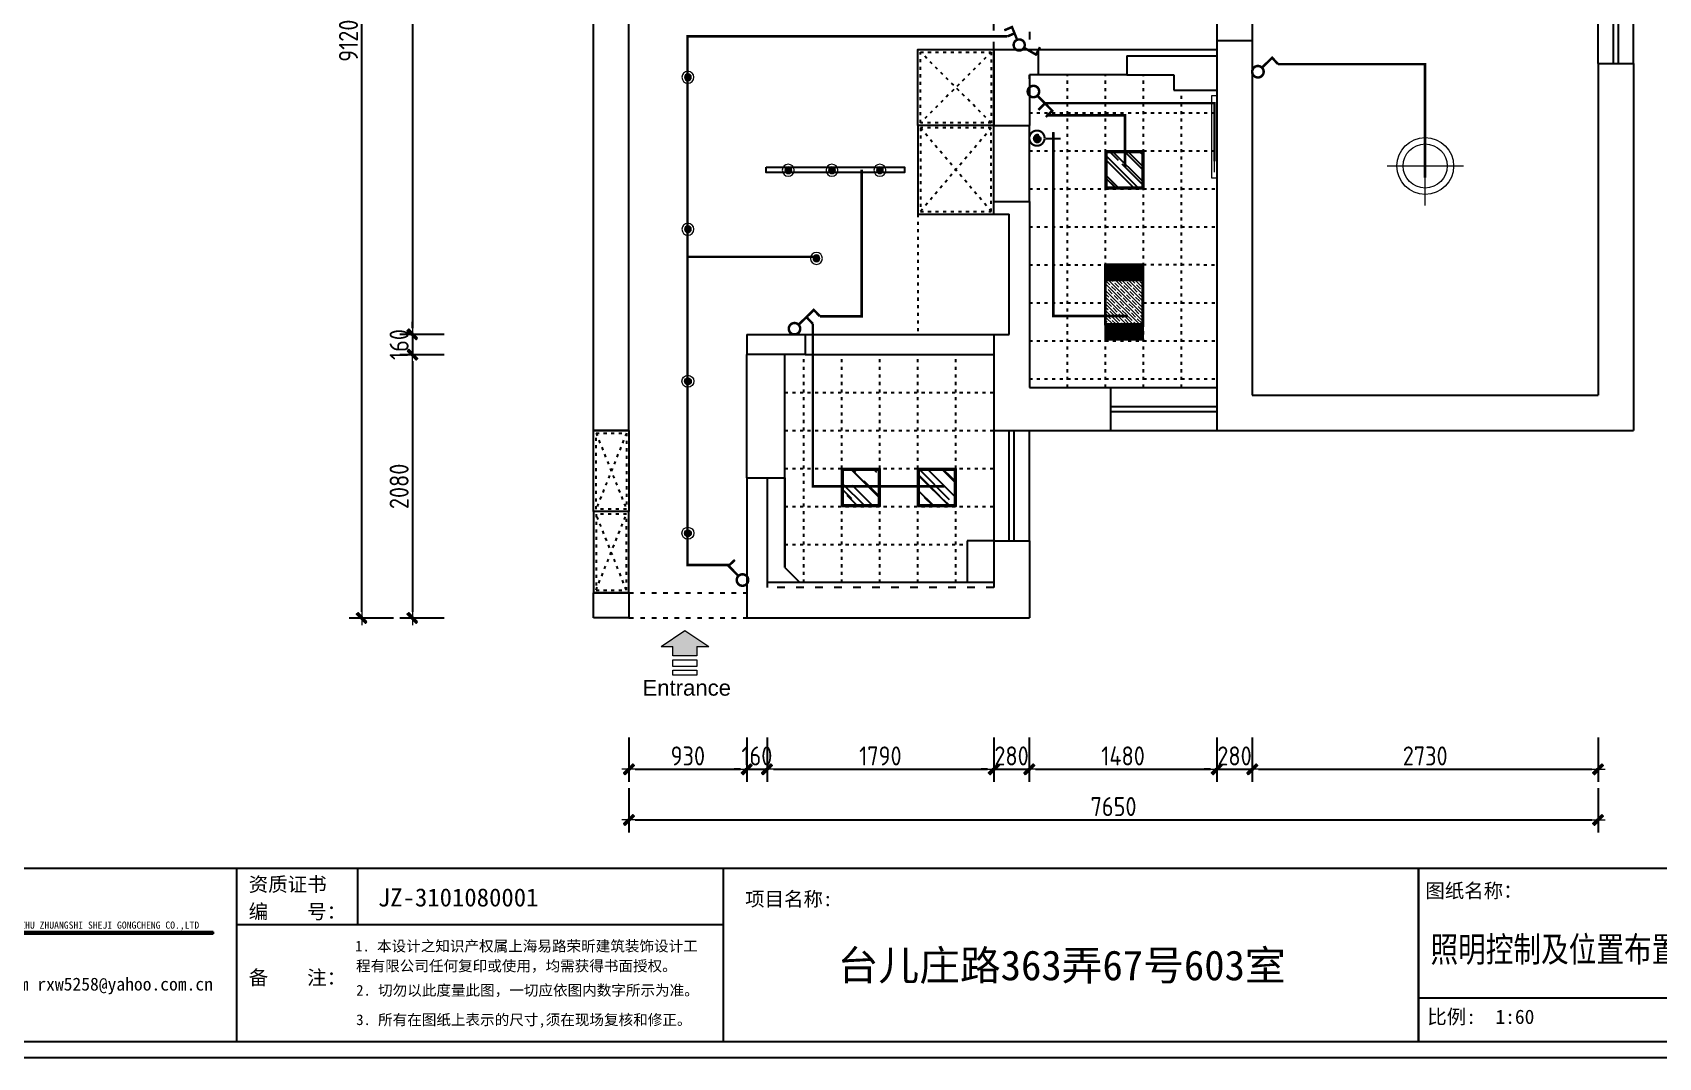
# Model space of a CAD drawing. Header units: millimetres. Extents: x -58733 to 427521, y -235734 to 553534.
# Drawn here: x 299084 to 311918, y -205312 to -197216 of the extents above; entities that cross this region are included whole.
import ezdxf

# ---------------------------------------------------------------- set-up
doc = ezdxf.new("R2010")
doc.units = ezdxf.units.MM
doc.linetypes.add('ACAD_ISO02W100', pattern=[15, 12, -3])
doc.linetypes.add('ACAD_ISO03W100', pattern=[30, 12, -18])
for name, color, linetype in [('00-墙体', 7, 'Continuous'), ('02-柜体（落地、到顶）', 1, 'Continuous'), ('02-活动家具', 1, 'Continuous'), ('LAYER4', 4, 'Continuous'), ('ZL窗户内线', 251, 'Continuous'), ('分隔', 4, 'Continuous'), ('图框', 251, 'Continuous'), ('目录文字', 8, 'Continuous')]:
    doc.layers.add(name, color=color, linetype=linetype)
for name, color, linetype, lineweight in [('0－图框', 8, 'Continuous', 0), ('3.（平）顶-灯具', 1, 'Continuous', 5), ('P－墙体', 255, 'Continuous', 15), ('墙体', 7, 'Continuous', 30), ('家具外线', 1, 'Continuous', 20), ('顶-灯具', 1, 'Continuous', 5)]:
    doc.layers.add(name, color=color, linetype=linetype, lineweight=lineweight)
doc.styles.add('-仿宋_GB2312', font='simsun.ttc', dxfattribs={"width": 0.8})
doc.styles.add('CCD_DIM', font='ARCHS.SHX')
doc.styles.get("Standard").update_dxf_attribs({"font": 'simsun.ttc'})
doc.styles.add('宋体', font='simsun.ttc', dxfattribs={"height": 120})
doc.styles.add('英文', font='simhei.ttf')
doc.styles.add('黑体', font='simhei.ttf')
doc.dimstyles.new('海龍1：50', dxfattribs={"dimscale": 50, "dimtxt": 3, "dimasz": 1, "dimexe": 2, "dimexo": 2, "dimgap": 0.6, "dimtad": 1, "dimdec": 0, "dimrnd": 5, "dimdsep": 46, "dimtxsty": 'CCD_DIM', "dimblk": 'WS-cj', "dimcen": 1, "dimclrd": 242, "dimclre": 242, "dimclrt": 2, "dimadec": 0, "dimazin": 2, "dimtfac": 1, "dimtdec": 0, "dimtix": 1, "dimtmove": 2, "dimatfit": 3, "dimldrblk": 'CCD_Leader_Arrow', "dimfxl": 5, "dimfxlon": 1, "dimtolj": 1, "dimarcsym": 0})

# ---------------------------------------------------------------- blocks, each defined once
blk = doc.blocks.new('图框1比60')
blk.add_hatch(color=8).paths.add_polyline_path([(162610, 45245), (162610, 45227), (166263, 45227), (166263, 45245)])
at = {"color": 8}
for p, q in [((176692, 45797), (176692, 44297)), ((166263, 45245), (162610, 45245)), ((166263, 45227), (162610, 45227)), ((166263, 45227), (166263, 45245))]:
    blk.add_line(p, q, dxfattribs=at)
at = {"layer": '图框', "color": 8}
for p, q in [((161809, 45797), (185898, 45797)), ((161809, 45797), (185898, 45797)), ((166465, 45797), (166465, 44297)), ((167511, 45797), (167511, 45305)), ((170675, 45797), (170675, 44297)), ((176692, 45797), (176692, 44297)), ((170675, 45305), (166465, 45305)), ((179360, 44672), (176692, 44672)), ((161809, 44297), (185898, 44297))]:
    blk.add_line(p, q, dxfattribs=at)
at = {"layer": '图框', "color": 121}
blk.add_line((161670, 44157), (186038, 44157), dxfattribs=at)
at = {"layer": '目录文字', "color": 8, "width": 0.999898}
for s, height, style, p in [('资质证书', 123.8, '宋体', (166569, 45595)), ('项目名称:', 123.3, '黑体', (170866, 45468)), ('图纸名称：', 123.3, '黑体', (176753, 45540)), ('编    号：', 123.8, '宋体', (166569, 45359)), ('SHANGHAI RONGXIN JIANZHU ZHUANGSHI SHEJI GONGCHENG CO.,LTD', 61.54, '英文', (163713, 45273)), ('1. 本设计之知识产权属上海易路荣昕建筑装饰设计工', 92.51, '黑体', (167491, 45076)), ('台儿庄路363弄67号603室', 258.72, '宋体', (171666, 44826)), ('备    注：', 123.8, '宋体', (166569, 44788)), ('程有限公司任何复印或使用，均需获得书面授权。', 92.51, '黑体', (167498, 44904)), ('root@w5258.com rxw5258@yahoo.com.cn', 111.72, '英文', (163600, 44737)), ('2. 切勿以此度量此图，一切应依图内数字所示为准。', 92.51, '黑体', (167500, 44693)), ('3. 所有在图纸上表示的尺寸,须在现场复核和修正。', 92.51, '黑体', (167500, 44438)), ('比例:  1:60', 123.8, '宋体', (176769, 44448))]:
    blk.add_text(s, height=height, dxfattribs=dict(at, style=style)).set_placement(p)
at = {"layer": '目录文字', "width": 1}
blk.add_text('JZ-3101080001', height=157.18, dxfattribs=at).set_placement((167687, 45465))
blk = doc.blocks.new('A$C79D64CA1')
at = {"layer": '0－图框'}
blk.add_hatch(color=6, dxfattribs=at).paths.add_polyline_path([(378, 227), (284, 227), (284, 151), (95, 151), (95, 227), (0, 227), (189, 353)])
at = {"layer": '0－图框', "color": 6}
for p, q in [((189, 353), (0, 227)), ((378, 227), (189, 353)), ((95, 227), (0, 227)), ((378, 227), (284, 227))]:
    blk.add_line(p, q, dxfattribs=at)
blk.add_lwpolyline([(95, 227), (95, 151), (284, 151), (284, 227)], dxfattribs=at)
for points in [[(284, 120), (95, 120), (95, 69), (284, 69)], [(284, 38), (95, 38), (95, 0), (284, 0)]]:
    blk.add_lwpolyline(points, close=True, dxfattribs=at)
blk = doc.blocks.new('gsdfgfsdg')
at = {"layer": '0－图框', "color": 7, "xscale": -1, "rotation": 270}
blk.add_blockref('A$C79D64CA1', (-31077, -43831), dxfattribs=at)
at = {"layer": '0－图框', "color": 7, "insert": (-31178, -43656), "char_height": 125, "width": 1449.58, "attachment_point": 5, "rotation": 270}
blk.add_mtext('{\\fArial|b0|i0|c0|p32;Entrance}', dxfattribs=at)
blk = doc.blocks.new('WS-cj')
blk.add_hatch(color=1).paths.add_polyline_path([(0.59, 0.82), (-0.82, -0.59), (-0.59, -0.82), (0.82, 0.59)])
at = {"color": 1, "linetype": 'ByBlock', "lineweight": 0}
for p, q in [((-1.1, 0), (0, 0)), ((0, 0), (1.1, 0))]:
    blk.add_line(p, q, dxfattribs=at)
at = {"color": 1}
blk.add_lwpolyline([(0.59, 0.82), (-0.82, -0.59), (-0.59, -0.82), (0.82, 0.59)], close=True, dxfattribs=at)
blk = doc.blocks.new('*D1081')
at = {"color": 242, "lineweight": -2}
for p, q in [((234773, -202785), (234773, -203135)), ((235703, -202785), (235703, -203135)), ((234823, -203035), (235653, -203035))]:
    blk.add_line(p, q, dxfattribs=at)
at = {"layer": 'Defpoints', "color": 0}
for p in [(234773, -202635), (235703, -202635), (235703, -203035)]:
    blk.add_point(p, dxfattribs=at)
at = {"color": 242, "lineweight": -2, "xscale": 50, "yscale": 50, "zscale": 50, "rotation": 180}
blk.add_blockref('WS-cj', (234773, -203035), dxfattribs=at)
at = {"color": 242, "lineweight": -2, "xscale": 50, "yscale": 50, "zscale": 50}
blk.add_blockref('WS-cj', (235703, -203035), dxfattribs=at)
at = {"color": 2, "insert": (235238, -202930), "char_height": 150, "attachment_point": 5, "style": 'CCD_DIM'}
blk.add_mtext('\\A1;930', dxfattribs=at)
blk = doc.blocks.new('CCD_Leader_Arrow')
at = {"color": 1, "linetype": 'ByBlock'}
blk.add_line((0, 0), (-1, 0), dxfattribs=at)
for points in [[(-0.86, 0.67), (-0.6, 0.85), (-0.24, 0), (0, 0)], [(-0.86, -0.67), (-0.6, -0.85), (-0.24, 0), (0, 0)]]:
    blk.add_solid(points, dxfattribs=at)
blk = doc.blocks.new('*D1082')
at = {"color": 242, "lineweight": -2}
for p, q in [((235703, -202785), (235703, -203135)), ((235863, -202785), (235863, -203135)), ((235653, -203035), (235603, -203035)), ((235703, -203035), (235863, -203035)), ((235913, -203035), (235963, -203035))]:
    blk.add_line(p, q, dxfattribs=at)
at = {"layer": 'Defpoints', "color": 0}
for p in [(235703, -202635), (235863, -202635), (235863, -203035)]:
    blk.add_point(p, dxfattribs=at)
at = {"color": 242, "lineweight": -2, "xscale": 50, "yscale": 50, "zscale": 50}
blk.add_blockref('WS-cj', (235703, -203035), dxfattribs=at)
at = {"color": 242, "lineweight": -2, "xscale": 50, "yscale": 50, "zscale": 50, "rotation": 180}
blk.add_blockref('WS-cj', (235863, -203035), dxfattribs=at)
at = {"color": 2, "insert": (235783, -202930), "char_height": 150, "attachment_point": 5, "style": 'CCD_DIM'}
blk.add_mtext('\\A1;160', dxfattribs=at)
blk = doc.blocks.new('*D1083')
at = {"color": 242, "lineweight": -2}
for p, q in [((235863, -202785), (235863, -203135)), ((237653, -202785), (237653, -203135)), ((235913, -203035), (237603, -203035))]:
    blk.add_line(p, q, dxfattribs=at)
at = {"layer": 'Defpoints', "color": 0}
for p in [(235863, -202635), (237653, -202635), (237653, -203035)]:
    blk.add_point(p, dxfattribs=at)
at = {"color": 242, "lineweight": -2, "xscale": 50, "yscale": 50, "zscale": 50, "rotation": 180}
blk.add_blockref('WS-cj', (235863, -203035), dxfattribs=at)
at = {"color": 242, "lineweight": -2, "xscale": 50, "yscale": 50, "zscale": 50}
blk.add_blockref('WS-cj', (237653, -203035), dxfattribs=at)
at = {"color": 2, "insert": (236758, -202930), "char_height": 150, "attachment_point": 5, "style": 'CCD_DIM'}
blk.add_mtext('\\A1;1790', dxfattribs=at)
blk = doc.blocks.new('*D1084')
at = {"color": 242, "lineweight": -2}
for p, q in [((237653, -202785), (237653, -203135)), ((237933, -202785), (237933, -203135)), ((237603, -203035), (237553, -203035)), ((237653, -203035), (237933, -203035)), ((237983, -203035), (238033, -203035))]:
    blk.add_line(p, q, dxfattribs=at)
at = {"layer": 'Defpoints', "color": 0}
for p in [(237653, -202635), (237933, -202635), (237933, -203035)]:
    blk.add_point(p, dxfattribs=at)
at = {"color": 242, "lineweight": -2, "xscale": 50, "yscale": 50, "zscale": 50}
blk.add_blockref('WS-cj', (237653, -203035), dxfattribs=at)
at = {"color": 242, "lineweight": -2, "xscale": 50, "yscale": 50, "zscale": 50, "rotation": 180}
blk.add_blockref('WS-cj', (237933, -203035), dxfattribs=at)
at = {"color": 2, "insert": (237793, -202930), "char_height": 150, "attachment_point": 5, "style": 'CCD_DIM'}
blk.add_mtext('\\A1;280', dxfattribs=at)
blk = doc.blocks.new('*D1085')
at = {"color": 242, "lineweight": -2}
for p, q in [((237933, -202785), (237933, -203135)), ((239413, -202785), (239413, -203135)), ((237983, -203035), (239363, -203035))]:
    blk.add_line(p, q, dxfattribs=at)
at = {"layer": 'Defpoints', "color": 0}
for p in [(237933, -202635), (239413, -202635), (239413, -203035)]:
    blk.add_point(p, dxfattribs=at)
at = {"color": 242, "lineweight": -2, "xscale": 50, "yscale": 50, "zscale": 50, "rotation": 180}
blk.add_blockref('WS-cj', (237933, -203035), dxfattribs=at)
at = {"color": 242, "lineweight": -2, "xscale": 50, "yscale": 50, "zscale": 50}
blk.add_blockref('WS-cj', (239413, -203035), dxfattribs=at)
at = {"color": 2, "insert": (238673, -202930), "char_height": 150, "attachment_point": 5, "style": 'CCD_DIM'}
blk.add_mtext('\\A1;1480', dxfattribs=at)
blk = doc.blocks.new('*D1086')
at = {"color": 242, "lineweight": -2}
for p, q in [((239413, -202785), (239413, -203135)), ((239693, -202785), (239693, -203135)), ((239363, -203035), (239313, -203035)), ((239413, -203035), (239693, -203035)), ((239743, -203035), (239793, -203035))]:
    blk.add_line(p, q, dxfattribs=at)
at = {"layer": 'Defpoints', "color": 0}
for p in [(239413, -202635), (239693, -202635), (239693, -203035)]:
    blk.add_point(p, dxfattribs=at)
at = {"color": 242, "lineweight": -2, "xscale": 50, "yscale": 50, "zscale": 50}
blk.add_blockref('WS-cj', (239413, -203035), dxfattribs=at)
at = {"color": 242, "lineweight": -2, "xscale": 50, "yscale": 50, "zscale": 50, "rotation": 180}
blk.add_blockref('WS-cj', (239693, -203035), dxfattribs=at)
at = {"color": 2, "insert": (239553, -202930), "char_height": 150, "attachment_point": 5, "style": 'CCD_DIM'}
blk.add_mtext('\\A1;280', dxfattribs=at)
blk = doc.blocks.new('*D1087')
at = {"color": 242, "lineweight": -2}
for p, q in [((239693, -202785), (239693, -203135)), ((242423, -202785), (242423, -203135)), ((239743, -203035), (242373, -203035))]:
    blk.add_line(p, q, dxfattribs=at)
at = {"layer": 'Defpoints', "color": 0}
for p in [(239693, -202635), (242423, -202635), (242423, -203035)]:
    blk.add_point(p, dxfattribs=at)
at = {"color": 242, "lineweight": -2, "xscale": 50, "yscale": 50, "zscale": 50, "rotation": 180}
blk.add_blockref('WS-cj', (239693, -203035), dxfattribs=at)
at = {"color": 242, "lineweight": -2, "xscale": 50, "yscale": 50, "zscale": 50}
blk.add_blockref('WS-cj', (242423, -203035), dxfattribs=at)
at = {"color": 2, "insert": (241058, -202930), "char_height": 150, "attachment_point": 5, "style": 'CCD_DIM'}
blk.add_mtext('\\A1;2730', dxfattribs=at)
blk = doc.blocks.new('*D1088')
at = {"color": 242, "lineweight": -2}
for p, q in [((234773, -203185), (234773, -203535)), ((242423, -203185), (242423, -203535)), ((234823, -203435), (242373, -203435))]:
    blk.add_line(p, q, dxfattribs=at)
at = {"layer": 'Defpoints', "color": 0}
for p in [(234773, -202635), (242423, -202635), (242423, -203435)]:
    blk.add_point(p, dxfattribs=at)
at = {"color": 242, "lineweight": -2, "xscale": 50, "yscale": 50, "zscale": 50, "rotation": 180}
blk.add_blockref('WS-cj', (234773, -203435), dxfattribs=at)
at = {"color": 242, "lineweight": -2, "xscale": 50, "yscale": 50, "zscale": 50}
blk.add_blockref('WS-cj', (242423, -203435), dxfattribs=at)
at = {"color": 2, "insert": (238598, -203330), "char_height": 150, "attachment_point": 5, "style": 'CCD_DIM'}
blk.add_mtext('\\A1;7650', dxfattribs=at)
blk = doc.blocks.new('*D1089')
at = {"color": 242, "lineweight": -2}
for p, q in [((233314, -192721), (232964, -192721)), ((233064, -192771), (233064, -199551)), ((233314, -199601), (232964, -199601))]:
    blk.add_line(p, q, dxfattribs=at)
at = {"layer": 'Defpoints', "color": 0}
for p in [(233464, -192721), (233064, -199601), (233464, -199601)]:
    blk.add_point(p, dxfattribs=at)
at = {"color": 242, "lineweight": -2, "xscale": 50, "yscale": 50, "zscale": 50}
for p, rotation in [((233064, -192721), 90), ((233064, -199601), 270)]:
    blk.add_blockref('WS-cj', p, dxfattribs=dict(at, rotation=rotation))
at = {"color": 2, "insert": (232959, -196161), "char_height": 150, "attachment_point": 5, "rotation": 90, "style": 'CCD_DIM'}
blk.add_mtext('\\A1;6880', dxfattribs=at)
blk = doc.blocks.new('*D1090')
at = {"color": 242, "lineweight": -2}
for p, q in [((233064, -199551), (233064, -199501)), ((233314, -199601), (232964, -199601)), ((233064, -199601), (233064, -199761)), ((233314, -199761), (232964, -199761)), ((233064, -199811), (233064, -199861))]:
    blk.add_line(p, q, dxfattribs=at)
at = {"layer": 'Defpoints', "color": 0}
for p in [(233464, -199601), (233064, -199761), (233464, -199761)]:
    blk.add_point(p, dxfattribs=at)
at = {"color": 242, "lineweight": -2, "xscale": 50, "yscale": 50, "zscale": 50}
for p, rotation in [((233064, -199601), 270), ((233064, -199761), 90)]:
    blk.add_blockref('WS-cj', p, dxfattribs=dict(at, rotation=rotation))
at = {"color": 2, "insert": (232959, -199681), "char_height": 150, "attachment_point": 5, "rotation": 90, "style": 'CCD_DIM'}
blk.add_mtext('\\A1;160', dxfattribs=at)
blk = doc.blocks.new('*D1091')
at = {"color": 242, "lineweight": -2}
for p, q in [((233314, -199761), (232964, -199761)), ((233064, -199811), (233064, -201791)), ((233314, -201841), (232964, -201841))]:
    blk.add_line(p, q, dxfattribs=at)
at = {"layer": 'Defpoints', "color": 0}
for p in [(233464, -199761), (233064, -201841), (233464, -201841)]:
    blk.add_point(p, dxfattribs=at)
at = {"color": 242, "lineweight": -2, "xscale": 50, "yscale": 50, "zscale": 50}
for p, rotation in [((233064, -199761), 90), ((233064, -201841), 270)]:
    blk.add_blockref('WS-cj', p, dxfattribs=dict(at, rotation=rotation))
at = {"color": 2, "insert": (232959, -200801), "char_height": 150, "attachment_point": 5, "rotation": 90, "style": 'CCD_DIM'}
blk.add_mtext('\\A1;2080', dxfattribs=at)
blk = doc.blocks.new('*D1092')
at = {"color": 242, "lineweight": -2}
for p, q in [((232914, -192721), (232564, -192721)), ((232664, -201791), (232664, -192771)), ((232914, -201841), (232564, -201841))]:
    blk.add_line(p, q, dxfattribs=at)
at = {"layer": 'Defpoints', "color": 0}
for p in [(232664, -192721), (233464, -192721), (233464, -201841)]:
    blk.add_point(p, dxfattribs=at)
at = {"color": 242, "lineweight": -2, "xscale": 50, "yscale": 50, "zscale": 50}
for p, rotation in [((232664, -192721), 90), ((232664, -201841), 270)]:
    blk.add_blockref('WS-cj', p, dxfattribs=dict(at, rotation=rotation))
at = {"color": 2, "insert": (232559, -197281), "char_height": 150, "attachment_point": 5, "rotation": 90, "style": 'CCD_DIM'}
blk.add_mtext('\\A1;9120', dxfattribs=at)
blk = doc.blocks.new('DASDADA')
at = {"color": 251, "linetype": 'Continuous'}
for p, q in [((204428, -336869), (204530, -336869)), ((204428, -336879), (204530, -336879)), ((204908, -336869), (205011, -336869)), ((204908, -336879), (205011, -336879)), ((204428, -336889), (204530, -336889)), ((204428, -336899), (204530, -336899)), ((204428, -336909), (204530, -336909)), ((204428, -336919), (204530, -336919)), ((204428, -336929), (204530, -336929)), ((204428, -336939), (204530, -336939)), ((204428, -336949), (204530, -336949)), ((204428, -336959), (204530, -336959)), ((204428, -336969), (204530, -336969)), ((204428, -336979), (204530, -336979)), ((204428, -336989), (204530, -336989)), ((204428, -336999), (204530, -336999)), ((204428, -337009), (204530, -337009)), ((204908, -336889), (205011, -336889)), ((204908, -336899), (205011, -336899)), ((204908, -336909), (205011, -336909)), ((204908, -336919), (205011, -336919)), ((204908, -336929), (205011, -336929)), ((204908, -336939), (205011, -336939)), ((204908, -336949), (205011, -336949)), ((204908, -336959), (205011, -336959)), ((204908, -336969), (205011, -336969)), ((204908, -336979), (205011, -336979)), ((204908, -336989), (205011, -336989)), ((204908, -336999), (205011, -336999)), ((204908, -337009), (205011, -337009)), ((204428, -337019), (204530, -337019)), ((204428, -337029), (204530, -337029)), ((204428, -337039), (204530, -337039)), ((204428, -337049), (204530, -337049)), ((204428, -337059), (204530, -337059)), ((204428, -337069), (204530, -337069)), ((204428, -337079), (204530, -337079)), ((204428, -337089), (204530, -337089)), ((204428, -337099), (204530, -337099)), ((204428, -337109), (204530, -337109)), ((204428, -337119), (204530, -337119)), ((204428, -337129), (204530, -337129)), ((204428, -337139), (204530, -337139)), ((204908, -337019), (205011, -337019)), ((204908, -337029), (205011, -337029)), ((204908, -337039), (205011, -337039)), ((204908, -337049), (205011, -337049)), ((204908, -337059), (205011, -337059)), ((204908, -337069), (205011, -337069)), ((204908, -337079), (205011, -337079)), ((204908, -337089), (205011, -337089)), ((204908, -337099), (205011, -337099)), ((204908, -337109), (205011, -337109)), ((204908, -337119), (205011, -337119)), ((204908, -337129), (205011, -337129)), ((204908, -337139), (205011, -337139))]:
    blk.add_line(p, q, dxfattribs=at)
at = {"color": 1}
for p, q in [((204539, -337151), (204539, -336852)), ((204539, -336852), (205019, -336852)), ((205019, -336852), (205019, -337151)), ((205019, -337151), (204539, -337151))]:
    blk.add_line(p, q, dxfattribs=at)
at = {"layer": '顶-灯具', "color": 1}
for p, q in [((204419, -337151), (204419, -336852)), ((204419, -336852), (204899, -336852)), ((204428, -337142), (204428, -336861)), ((204428, -336861), (204530, -336861)), ((204530, -336861), (204530, -337142)), ((204539, -337151), (204539, -336852)), ((204539, -336852), (204899, -336852)), ((204548, -337142), (204548, -336861)), ((204548, -336861), (204891, -336861)), ((204891, -336861), (204891, -337142)), ((204899, -336852), (204899, -337151)), ((204899, -336852), (204899, -337151)), ((204899, -337151), (204899, -336852)), ((204899, -336852), (205019, -336852)), ((204908, -337142), (204908, -336861)), ((204908, -336861), (205011, -336861)), ((205011, -336861), (205011, -337142)), ((205019, -336852), (205019, -337151)), ((204899, -337151), (204419, -337151)), ((204530, -337142), (204428, -337142)), ((204899, -337151), (204539, -337151)), ((204891, -337142), (204548, -337142)), ((205019, -337151), (204899, -337151)), ((205011, -337142), (204908, -337142))]:
    blk.add_line(p, q, dxfattribs=at)
at = {"layer": '顶-灯具', "color": 1, "linetype": 'Continuous'}
for p, q in [((204807, -336861), (204548, -337120)), ((204755, -336861), (204548, -337068)), ((204702, -336861), (204548, -337015)), ((204650, -336861), (204548, -336963)), ((204597, -336861), (204548, -336910)), ((204549, -336882), (204548, -336884)), ((204556, -336876), (204556, -336876)), ((204571, -336861), (204562, -336869)), ((204860, -336861), (204578, -337142)), ((204622, -336862), (204589, -336895)), ((204623, -336861), (204623, -336861)), ((204891, -336882), (204631, -337142)), ((204654, -336882), (204654, -336882)), ((204676, -336861), (204661, -336876)), ((204720, -336869), (204687, -336902)), ((204727, -336862), (204727, -336862)), ((204781, -336861), (204759, -336882)), ((204819, -336876), (204786, -336908)), ((204825, -336869), (204825, -336869)), ((204834, -336861), (204832, -336862)), ((204886, -336861), (204858, -336889)), ((204548, -336884), (204548, -336884)), ((204576, -336908), (204548, -336937)), ((204548, -336937), (204548, -336937)), ((204556, -336981), (204548, -336989)), ((204548, -336989), (204548, -336989)), ((204582, -337007), (204549, -337040)), ((204562, -336974), (204562, -336974)), ((204602, -336935), (204569, -336968)), ((204582, -336902), (204582, -336902)), ((204589, -337000), (204589, -337000)), ((204628, -336961), (204595, -336994)), ((204608, -336928), (204608, -336928)), ((204648, -336889), (204615, -336922)), ((204654, -336987), (204622, -337020)), ((204635, -336954), (204635, -336954)), ((204674, -336915), (204641, -336948)), ((204661, -336981), (204661, -336981)), ((204700, -336941), (204668, -336974)), ((204681, -336908), (204681, -336908)), ((204891, -336935), (204683, -337142)), ((204687, -337007), (204687, -337007)), ((204727, -336968), (204694, -337000)), ((204707, -336935), (204707, -336935)), ((204746, -336895), (204713, -336928)), ((204753, -336994), (204720, -337027)), ((204733, -336961), (204733, -336961)), ((204891, -336987), (204736, -337142)), ((204773, -336922), (204740, -336954)), ((204753, -336889), (204753, -336889)), ((204759, -336987), (204759, -336987)), ((204799, -336948), (204766, -336981)), ((204779, -336915), (204779, -336915)), ((204825, -336974), (204792, -337007)), ((204805, -336941), (204805, -336941)), ((204845, -336902), (204812, -336935)), ((204851, -337000), (204819, -337033)), ((204832, -336968), (204832, -336968)), ((204871, -336928), (204838, -336961)), ((204851, -336895), (204851, -336895)), ((204858, -336994), (204858, -336994)), ((204891, -336961), (204864, -336987)), ((204878, -336922), (204878, -336922)), ((204891, -336909), (204884, -336915)), ((204548, -337042), (204548, -337042)), ((204562, -337079), (204548, -337094)), ((204548, -337094), (204548, -337094)), ((204589, -337105), (204556, -337138)), ((204569, -337073), (204569, -337073)), ((204608, -337033), (204576, -337066)), ((204595, -337099), (204595, -337099)), ((204635, -337059), (204602, -337092)), ((204615, -337132), (204604, -337142)), ((204615, -337027), (204615, -337027)), ((204622, -337125), (204622, -337125)), ((204661, -337086), (204628, -337119)), ((204641, -337053), (204641, -337053)), ((204681, -337013), (204648, -337046)), ((204687, -337112), (204657, -337142)), ((204668, -337079), (204668, -337079)), ((204707, -337040), (204674, -337073)), ((204694, -337105), (204694, -337105)), ((204733, -337066), (204700, -337099)), ((204713, -337138), (204709, -337142)), ((204713, -337033), (204713, -337033)), ((204720, -337132), (204720, -337132)), ((204759, -337092), (204727, -337125)), ((204740, -337059), (204740, -337059)), ((204779, -337020), (204746, -337053)), ((204786, -337119), (204762, -337142)), ((204766, -337086), (204766, -337086)), ((204805, -337046), (204773, -337079)), ((204786, -337013), (204786, -337013)), ((204891, -337040), (204788, -337142)), ((204792, -337112), (204792, -337112)), ((204832, -337073), (204799, -337105)), ((204812, -337040), (204812, -337040)), ((204819, -337138), (204819, -337138)), ((204858, -337099), (204825, -337132)), ((204838, -337066), (204838, -337066)), ((204891, -337092), (204841, -337142)), ((204878, -337027), (204845, -337059)), ((204864, -337092), (204864, -337092)), ((204884, -337125), (204867, -337142)), ((204891, -337066), (204871, -337086)), ((204884, -337020), (204884, -337020)), ((204891, -337119), (204891, -337119)), ((204552, -337142), (204552, -337142)), ((204604, -337142), (204604, -337142)), ((204657, -337142), (204657, -337142)), ((204709, -337142), (204709, -337142)), ((204762, -337142), (204762, -337142)), ((204867, -337142), (204867, -337142))]:
    blk.add_line(p, q, dxfattribs=at)
blk = doc.blocks.new('G$C6C4D338F')
at = {"layer": 'ZL窗户内线'}
h = blk.add_hatch(dxfattribs=at)
h.set_pattern_fill('AR-RROOF', color=251, scale=5, angle=135, double=1)
h.set_pattern_definition([(135, (-444444.55, -1010190.04), (-287.368196, 107.763073), [1905, -254, 635, -127]), (135, (-444608.88, -1010115.5), (-29.634845, -209.239968), [381, -41.91, 762, -95.25]), (135, (-444565.78, -1010221.47), (-527.141034, 406.805602), [1016, -177.8, 508, -127])])
h.paths.add_polyline_path([(10, 290), (10, 10), (289, 10), (289, 290)])
at = {"color": 7}
blk.add_line((169, 300), (169, 300), dxfattribs=at)
at = {"color": 251}
blk.add_lwpolyline([(0, 0), (0, 300), (299, 300), (299, 0)], close=True, dxfattribs=at)
at = {"color": 1}
blk.add_lwpolyline([(10, 10), (10, 290), (289, 290), (289, 10)], close=True, dxfattribs=at)
blk = doc.blocks.new('tgtyhtyhtyyt')
at = {"layer": '顶-灯具', "color": 1}
for p, q in [((115365.1, -81633), (115365.1, -81506.9)), ((115304.1, -81569.9), (115426.1, -81569.9))]:
    blk.add_line(p, q, dxfattribs=at)
blk.add_ellipse((115365.1, -81570.1), major_axis=(-0.1, 45.3), ratio=1, start_param=4.709425, end_param=10.99261, dxfattribs=at)
at = {"layer": '顶-灯具', "color": 251}
blk.add_ellipse((115365.1, -81570.1), major_axis=(0, 35.2), ratio=1, start_param=4.711289314510791, end_param=10.99447462169037, dxfattribs=at)
blk = doc.blocks.new('G$CD6A9BE6D')
at = {"layer": '3.（平）顶-灯具'}
h = blk.add_hatch(dxfattribs=at)
h.set_pattern_fill('ANSI31', color=251, scale=1.216033, style=0)
h.set_pattern_definition([(45, (-47617.527, 60887.1377), (-2.7300729, 2.7300729), [])])
edge = h.paths.add_edge_path()
edge.add_ellipse((47, 47), major_axis=(24.3, 0), ratio=1, start_angle=0, end_angle=360)
at = {"layer": '3.（平）顶-灯具', "color": 1}
for radius in [47.3, 27]:
    blk.add_circle((47, 47), radius, dxfattribs=at)
at = {"layer": '3.（平）顶-灯具', "color": 251}
blk.add_circle((47, 47), 24.3, dxfattribs=at)
blk = doc.blocks.new('thtdrjydtj')
at = {"color": 1}
blk.add_lwpolyline([(220860, 4557), (221951, 4557), (221951, 4513), (220860, 4513)], close=True, dxfattribs=at)
at = {"color": 0, "xscale": -1, "rotation": 180}
for p in [(220987, 4579), (221332, 4579), (221710, 4579)]:
    blk.add_blockref('G$CD6A9BE6D', p, dxfattribs=at)
blk = doc.blocks.new('fhgdfh')
at = {"color": 2, "const_width": 20.7, "elevation": 2860}
blk.add_lwpolyline([(30989, -203699), (31071, -203616), (31018, -203567)], dxfattribs=at)
blk.add_lwpolyline([(31002, -203742, 1), (30909, -203724, 1)], format="xyb", close=True, dxfattribs=at)
blk = doc.blocks.new('开关-2')
at = {"color": 2, "const_width": 20}
for points in [[(-107, -130), (0, 0), (-55, 45)], [(-55, -61), (-109, -17)]]:
    blk.add_lwpolyline(points, dxfattribs=at)
blk.add_lwpolyline([(-93, -180, 1), (-179, -151, 1)], format="xyb", close=True, dxfattribs=at)
blk = doc.blocks.new('rfgdf')
at = {"color": 2, "const_width": 20}
for points in [[(256742, -10810), (256772, -10701), (256705, -10684)], [(256747, -10896), (256791, -11000), (256854, -10972)]]:
    blk.add_lwpolyline(points, dxfattribs=at)
for points in [[(256773, -10840, 1), (256686, -10868, 1)], [(256704, -10892, 1), (256755, -10816, 1)]]:
    blk.add_lwpolyline(points, format="xyb", close=True, dxfattribs=at)
blk = doc.blocks.new('ytjyuj')
at = {"layer": 'LAYER4', "color": 2, "linetype": 'ACAD_ISO02W100', "ltscale": 10, "const_width": 19.5}
blk.add_lwpolyline([(169811, -103503), (169867, -103479)], dxfattribs=at)
at = {"layer": '家具外线', "color": 2, "xscale": 0.9616683163592435, "yscale": 0.9616683163215201, "zscale": 0.9616683163020617, "rotation": 217.3993560427109}
blk.add_blockref('rfgdf', (372248, 38249), dxfattribs=at)
blk = doc.blocks.new('yn')
at = {"layer": '分隔', "linetype": 'ACAD_ISO02W100', "ltscale": 10}
blk.add_hatch(color=2, dxfattribs=at).paths.add_polyline_path([(102606, -337124, 1), (102535, -337124, 1)])
at = {"layer": '分隔', "color": 2, "linetype": 'ACAD_ISO02W100', "ltscale": 10}
blk.add_line((102510, -336971, -3156), (102630, -336971, -3156), dxfattribs=at)
at = {"layer": '分隔', "color": 2, "linetype": 'ACAD_ISO02W100', "ltscale": 10, "const_width": 20, "elevation": -3156}
for points in [[(102510, -336971), (102630, -336971)], [(102570, -336901), (102570, -337044)]]:
    blk.add_lwpolyline(points, dxfattribs=at)
blk.add_lwpolyline([(102570, -337055, 0.973439), (102574, -337200, 1.014258), (102572, -337055, 1.263017)], format="xyb", dxfattribs=at)
at = {"layer": '分隔', "color": 2, "linetype": 'ACAD_ISO02W100', "ltscale": 10}
blk.add_circle((102570, -337124, -3156), 35, dxfattribs=at)
blk = doc.blocks.new('天花图')
for p, q in [((234493.4, -200360.6), (234493.4, -192270.6)), ((234773.4, -200360.6), (234773.4, -192720.6)), ((237653.4, -197950.6), (237653.4, -197350.6)), ((237653.4, -197350.6), (238003.4, -197350.6)), ((238003.4, -197350.6), (238003.4, -197550.6)), ((239413.4, -197280.6), (239413.4, -197400.6)), ((239413.4, -197280.6), (239693.4, -197280.6)), ((239693.4, -197280.6), (239693.4, -200080.6)), ((238703.4, -197400.6), (238703.4, -197550.6)), ((238703.4, -197400.6), (239413.4, -197400.6)), ((239413.4, -197400.6), (239413.4, -200360.6)), ((242423.4, -197460.6), (242423.4, -200080.6)), ((242423.4, -197460.6), (242703.4, -197460.6)), ((242703.4, -197460.6), (242703.4, -200360.6)), ((238003.4, -197550.6), (237933.4, -197550.6)), ((237933.4, -197550.6), (237933.4, -197950.6)), ((237933.4, -197583), (237933.4, -197550.6)), ((238703.4, -197550.6), (239073.4, -197550.6)), ((239073.4, -197550.6), (239073.4, -197670.6)), ((239073.4, -197670.6), (239413.4, -197670.6)), ((237653.4, -197950.6), (237933.4, -197950.6)), ((237653.4, -198650.6), (237653.4, -198550.6)), ((237653.4, -198550.6), (237933.4, -198550.6)), ((237653.4, -198650.6), (237773.4, -198650.6)), ((237773.4, -199600.6), (237773.4, -198650.6)), ((237933.4, -198550.6), (237933.4, -200020.6)), ((235703.4, -199600.6), (236163.4, -199600.6)), ((235703.4, -199600.6), (235703.4, -199760.6)), ((236163.4, -199600.6), (236163.4, -199760.6)), ((237653.4, -199600.6), (237653.4, -199760.6)), ((237653.4, -199600.6), (237773.4, -199600.6)), ((236163.4, -199760.6), (235703.4, -199760.6)), ((237653.4, -199760.6), (237653.4, -199760.6)), ((237653.4, -199760.6), (237653.4, -200360.6)), ((237933.4, -200020.6), (238573.4, -200020.6)), ((238573.4, -200020.6), (238573.4, -200360.6)), ((239693.4, -200080.6), (242423.4, -200080.6)), ((234773.4, -200360.6), (234493.4, -200360.6)), ((237653.4, -200360.6), (238573.4, -200360.6)), ((239413.4, -200360.6), (242703.4, -200360.6)), ((235703.4, -200733), (235703.4, -201840.6)), ((235703.4, -200733), (236003.4, -200733)), ((235863.4, -200733), (235863.4, -201560.6)), ((236003.4, -200733), (236003.4, -201443)), ((236003.4, -201443), (236003.4, -200733)), ((237443.4, -201230.6), (237443.4, -201560.6)), ((237653.4, -201230.6), (237443.4, -201230.6)), ((237653.4, -201230.6), (237653.4, -201560.6)), ((237653.4, -201230.6), (237933.4, -201230.6)), ((237933.4, -201230.6), (237933.4, -201840.6)), ((236003.4, -201443), (236121, -201560.6)), ((237653.4, -201560.6), (235863.4, -201560.6)), ((237653.4, -201560.6), (236121, -201560.6)), ((234493.4, -201840.6), (234493.4, -201640.6)), ((234773.4, -201640.6), (234493.4, -201640.6)), ((234773.4, -201640.6), (234773.4, -201840.6)), ((234773.4, -201840.6), (234493.4, -201840.6)), ((235703.4, -201840.6), (237933.4, -201840.6))]:
    blk.add_line(p, q)
at = {"color": 251, "linetype": 'ACAD_ISO03W100', "ltscale": 2}
for p, q in [((238233.4, -200020.6), (238233.4, -197550.6)), ((238533.4, -200020.6), (238533.4, -197550.6)), ((238833.4, -200020.6), (238833.4, -197550.6)), ((239133.4, -200020.6), (239133.4, -197670.6)), ((237933.4, -197850.6), (239413.4, -197850.6)), ((237933.4, -198150.6), (239413.4, -198150.6)), ((237933.4, -198450.6), (239413.4, -198450.6)), ((237933.4, -198750.6), (239413.4, -198750.6)), ((237933.4, -199050.6), (238533.4, -199050.6)), ((238531.7, -199047), (239413.4, -199050.6)), ((237933.4, -199350.6), (238533.4, -199350.6)), ((238833.4, -199350.6), (239413.4, -199350.6)), ((237933.4, -199650.6), (239413.4, -199650.6)), ((236153.4, -201560.6), (236153.4, -199760.6)), ((236453.4, -201560.6), (236453.4, -199760.6)), ((236753.4, -201560.6), (236753.4, -199760.6)), ((237053.4, -201560.6), (237053.4, -199760.6)), ((237353.4, -201560.6), (237353.4, -199760.6)), ((237933.4, -199950.6), (239413.4, -199950.6)), ((236003.4, -200060.6), (237653.4, -200060.6)), ((236003.4, -200360.6), (237653.4, -200360.6)), ((236003.4, -200660.6), (237653.4, -200660.6)), ((236003.4, -200960.6), (237653.4, -200960.6)), ((236003.4, -201260.6), (237443.4, -201260.6))]:
    blk.add_line(p, q, dxfattribs=at)
at = {"color": 12}
for p, q in [((238573.4, -200020.6), (239413.4, -200020.6)), ((237653.4, -200360.6), (237653.4, -201230.6)), ((237933.4, -201230.6), (237933.4, -200360.6)), ((238573.4, -200360.6), (239413.4, -200360.6))]:
    blk.add_line(p, q, dxfattribs=at)
for points in [[(242703.4, -197460.6), (242703.4, -196180.6), (241393.4, -196180.6)], [(242423.4, -197460.6), (242423.4, -196460.6), (241393.4, -196460.6)]]:
    blk.add_lwpolyline(points, dxfattribs=at)
at = {"layer": '00-墙体', "color": 8, "linetype": 'ACAD_ISO03W100', "ltscale": 5}
for p, q in [((237653.4, -197350.6), (237653.4, -196460.6)), ((237933.4, -196460.6), (237933.4, -197350.6)), ((235863.4, -201560.6), (235863.4, -201600.6)), ((237653.4, -201600.6), (235863.4, -201600.6)), ((237653.4, -201560.6), (237653.4, -201600.6))]:
    blk.add_line(p, q, dxfattribs=at)
at = {"layer": '00-墙体', "color": 42}
for p, q in [((238573.4, -200170.6), (239413.4, -200170.6)), ((238573.4, -200210.6), (239413.4, -200210.6)), ((237773.4, -201230.6), (237773.4, -200360.6)), ((237813.4, -201230.6), (237813.4, -200360.6))]:
    blk.add_line(p, q, dxfattribs=at)
for points in [[(242583.4, -197460.6), (242583.4, -196300.6), (241393.4, -196300.6)], [(242543.4, -197460.6), (242543.4, -196340.6), (241393.4, -196340.6)]]:
    blk.add_lwpolyline(points, dxfattribs=at)
at = {"layer": '02-活动家具'}
for p, q in [((239413.4, -196530.6), (239413.4, -197280.6)), ((239693.4, -196530.6), (239693.4, -197280.6)), ((238003.4, -197350.6), (239413.4, -197350.6)), ((238703.4, -197550.6), (238003.4, -197550.6)), ((237653.4, -198550.6), (237653.4, -197950.6)), ((237933.4, -198550.6), (237933.4, -197950.6)), ((236163.4, -199600.6), (237653.4, -199600.6)), ((235703.4, -200733), (235703.4, -199760.6)), ((236003.4, -200733), (236003.4, -199760.6)), ((236163.4, -199760.6), (237653.4, -199760.6))]:
    blk.add_line(p, q, dxfattribs=at)
at = {"layer": '02-活动家具', "color": 251, "linetype": 'ACAD_ISO03W100', "ltscale": 2}
for p, q in [((237633.4, -197370.6), (237073.4, -197930.6)), ((237633.4, -197930.6), (237073.4, -197370.6)), ((237633.4, -198630.6), (237073.4, -197970.6)), ((237633.4, -197970.6), (237073.4, -198630.6)), ((237053.4, -198650.6), (237053.4, -199600.6)), ((234513.4, -200380.6), (234753.4, -200980.6)), ((234753.4, -200380.6), (234513.4, -200980.6)), ((234513.4, -201620.6), (234753.4, -201020.6)), ((234753.4, -201620.6), (234513.4, -201020.6))]:
    blk.add_line(p, q, dxfattribs=at)
at = {"layer": '02-活动家具', "color": 8, "linetype": 'ACAD_ISO03W100', "ltscale": 3}
for p, q in [((234773.4, -201640.6), (235703.4, -201640.6)), ((234773.4, -201840.6), (235703.4, -201840.6))]:
    blk.add_line(p, q, dxfattribs=at)
at = {"layer": '02-活动家具'}
for points in [[(237053.4, -197950.6), (237053.4, -197350.6), (237653.4, -197350.6), (237653.4, -197950.6)], [(237053.4, -197950.6), (237053.4, -198650.6), (237653.4, -198650.6), (237653.4, -197950.6)], [(234773.4, -201000.6), (234493.4, -201000.6), (234493.4, -200360.6), (234773.4, -200360.6)], [(234773.4, -201000.6), (234493.4, -201000.6), (234493.4, -201640.6), (234773.4, -201640.6)]]:
    blk.add_lwpolyline(points, close=True, dxfattribs=at)
at = {"layer": '02-活动家具', "color": 251, "linetype": 'ACAD_ISO03W100', "ltscale": 2}
for points in [[(237073.4, -197930.6), (237073.4, -197370.6), (237633.4, -197370.6), (237633.4, -197930.6)], [(237073.4, -197970.6), (237073.4, -198630.6), (237633.4, -198630.6), (237633.4, -197970.6)], [(234753.4, -200980.6), (234513.4, -200980.6), (234513.4, -200380.6), (234753.4, -200380.6)], [(234753.4, -201020.6), (234513.4, -201020.6), (234513.4, -201620.6), (234753.4, -201620.6)]]:
    blk.add_lwpolyline(points, close=True, dxfattribs=at)
at = {"layer": '顶-灯具', "color": 1}
blk.add_lwpolyline([(239413.4, -197713), (239413.4, -198367.5), (239374.4, -198367.5), (239374.4, -197713)], close=True, dxfattribs=at)
at = {"layer": '顶-灯具', "color": 2, "linetype": 'ACAD_ISO03W100', "ltscale": 3, "const_width": 9.11}
blk.add_lwpolyline([(239393.3, -198321.9), (239393.3, -197766.7)], dxfattribs=at)
at = {"color": 0, "xscale": -1, "rotation": 180}
for p in [(235191.1, -197523.3), (235191.1, -198723.3), (236206.1, -198953.3)]:
    blk.add_blockref('G$CD6A9BE6D', p, dxfattribs=at)
at = {"color": 140}
for p in [(238534.5, -198450.6), (236454.5, -200960.6), (237054.5, -200960.6)]:
    blk.add_blockref('G$C6C4D338F', p, dxfattribs=at)
at = {"color": 2, "rotation": 359.9999999999999}
blk.add_blockref('thtdrjydtj', (14996.8, -202835.9), dxfattribs=at)
at = {"color": 1, "xscale": 0.9996364854759471, "yscale": 0.9996364854759471, "zscale": 0.9996364854759471, "rotation": 90.00000000016396}
blk.add_blockref('DASDADA', (-98197.7, -403991.9), dxfattribs=at)
at = {"color": 0}
for p in [(235191.1, -200017.9), (235191.1, -201217.9)]:
    blk.add_blockref('G$CD6A9BE6D', p, dxfattribs=at)
at = {"layer": '02-柜体（落地、到顶）', "color": 1, "xscale": 4.943776927364935, "yscale": 4.943776927364935, "zscale": 4.943776927364935}
blk.add_blockref('tgtyhtyhtyyt', (-329281.2, 204993.7), dxfattribs=at)
at = {"layer": 'P－墙体', "rotation": 90}
blk.add_blockref('gsdfgfsdg', (191573.2, -171214.5), dxfattribs=at)
for base, p1, p2, picture, middle in [((232664.3, -192720.6), (233464.3, -201840.6), (233464.3, -192720.6), '*D1092', (232559.3, -197280.6)), ((233064.3, -199600.6), (233464.3, -192720.6), (233464.3, -199600.6), '*D1089', (232959.3, -196160.6)), ((233064.3, -199760.6), (233464.3, -199600.6), (233464.3, -199760.6), '*D1090', (232959.3, -199680.6)), ((233064.3, -201840.6), (233464.3, -199760.6), (233464.3, -201840.6), '*D1091', (232959.3, -200800.6))]:
    dim = blk.add_linear_dim(base=base, p1=p1, p2=p2, angle=90, dimstyle='海龍1：50')
    dim.commit()
    dim.dimension.update_dxf_attribs({"geometry": picture, "text_midpoint": middle})
for base, p1, p2, picture, middle in [((235703.4, -203035.2), (234773.4, -202635.2), (235703.4, -202635.2), '*D1081', (235238.4, -202930.2)), ((242423.4, -203435.2), (234773.4, -202635.2), (242423.4, -202635.2), '*D1088', (238598.4, -203330.2)), ((235863.4, -203035.2), (235703.4, -202635.2), (235863.4, -202635.2), '*D1082', (235783.4, -202930.2)), ((237653.4, -203035.2), (235863.4, -202635.2), (237653.4, -202635.2), '*D1083', (236758.4, -202930.2)), ((237933.4, -203035.2), (237653.4, -202635.2), (237933.4, -202635.2), '*D1084', (237793.4, -202930.2)), ((239413.4, -203035.2), (237933.4, -202635.2), (239413.4, -202635.2), '*D1085', (238673.4, -202930.2)), ((239693.4, -203035.2), (239413.4, -202635.2), (239693.4, -202635.2), '*D1086', (239553.4, -202930.2)), ((242423.4, -203035.2), (239693.4, -202635.2), (242423.4, -202635.2), '*D1087', (241058.4, -202930.2))]:
    dim = blk.add_linear_dim(base=base, p1=p1, p2=p2, dimstyle='海龍1：50')
    dim.commit()
    dim.dimension.update_dxf_attribs({"geometry": picture, "text_midpoint": middle})

msp = doc.modelspace()

# ---------------------------------------------------------------- linework, layer by layer
at = {"color": 3, "linetype": 'ACAD_ISO02W100', "lineweight": 140, "ltscale": 10, "const_width": 20}
for points in [[(304584.6, -201421.8), (304254.2, -201421.8), (304254.2, -197246.7), (306779.4, -197246.7)], [(308915.2, -197466.3), (310074.7, -197466.3), (310074.7, -198364)], [(307074.4, -197774.9), (308413.9, -197774.9), (308413.9, -198233.4)], [(307087.1, -197870.1), (307706.3, -197870.1), (307706.3, -198278.2)], [(307141.7, -198004.5), (307141.7, -199455.6), (307731.5, -199455.6)], [(305299.5, -199458.3), (305628.2, -199458.3), (305628.2, -198299.9)], [(304253.3, -198987.9), (305264.2, -198987.9)], [(305243, -199516.6), (305243, -200800.5), (306279.9, -200800.5)]]:
    msp.add_lwpolyline(points, dxfattribs=at)

# ---------------------------------------------------------------- block references
msp.add_blockref('天花图', (69018.6, 0))
at = {"color": 3, "rotation": 180}
msp.add_blockref('ytjyuj', (476646.7, -300725.9), dxfattribs=at)
at = {"layer": '墙体', "color": 0, "xscale": 0.9120113186390109, "yscale": 0.9120113186390109, "zscale": 0.9120113186390109}
msp.add_blockref('图框1比60', (148877.4, -245583.6), dxfattribs=at)
at = {"layer": '家具外线', "color": 40, "xscale": -0.9573409554116934, "yscale": 0.9573409554054654, "zscale": 0.9573409554151272, "rotation": 270}
msp.add_blockref('fhgdfh', (503798.2, -227161.3, -2738), dxfattribs=at)
at = {"layer": '家具外线'}
for name, p, xscale, yscale, zscale, rotation in [('开关-2', (307132.8, -197834.7), -0.9925711025927247, 0.9925711025898775, 0.9925711025769096, 184.9194609528738), ('yn', (585864.7, -282894.3, 2610.6), -0.8271425853939862, 0.8271425854188998, 0.8271425854144867, 270), ('开关-2', (305250.5, -199407.4), -0.9925711025927245, 0.9925711025898775, 0.9925711025769096, 274.9194609528737)]:
    msp.add_blockref(name, p, dxfattribs=dict(at, xscale=xscale, yscale=yscale, zscale=zscale, rotation=rotation))
at = {"layer": '家具外线', "color": 40, "xscale": -0.9573409554116934, "yscale": 0.9573409554054654, "zscale": 0.9573409554151272}
msp.add_blockref('fhgdfh', (334322.8, -6498.9, -2738), dxfattribs=at)

# ---------------------------------------------------------------- texts
at = {"layer": '目录文字', "insert": (310118.5, -204357.3), "char_height": 200, "width": 2602.75, "attachment_point": 1, "style": '-仿宋_GB2312'}
msp.add_mtext('照明控制及位置布置图', dxfattribs=at)

doc.saveas('drawing.dxf')
